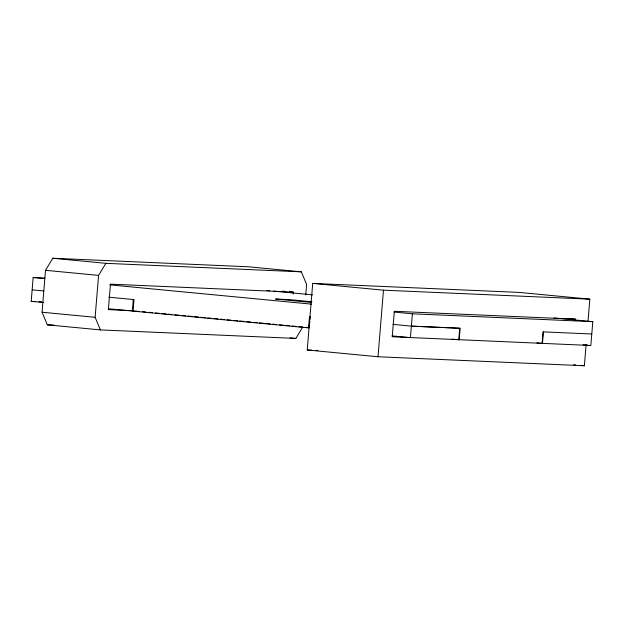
<?xml version="1.0" encoding="UTF-8"?>
<svg xmlns="http://www.w3.org/2000/svg" width="624" height="624" viewBox="0 0 624 624"><rect width="100%" height="100%" fill="white"/><g stroke="black" fill="none" stroke-linecap="round" stroke-linejoin="round"><path stroke-width="0.94" d="M43.727 302.562L31.2 301.361L33.158 277.524L44.795 278.031M302.679 327.171L295.877 338.426L100.394 329.909L47.323 324.831L42.058 312.226L45.505 270.309L52.798 258.25L248.282 266.768L301.353 271.846L306.618 284.45L305.752 294.926M100.394 329.909L95.129 317.312L98.576 275.387L105.869 263.328L301.353 271.846M108.272 308.732L132.358 311.041L133.302 299.528M293.225 294.013L293.381 292.126L289.52 291.751M309.504 316.391L308.56 327.896L133.068 311.103L134.012 299.598L108.787 297.188M586.115 344.518L584.368 365.75L378.004 356.756L307.234 349.986L312.71 283.405L519.082 292.399L589.844 299.169L588.019 321.36M309.34 327.007L309.816 321.251M309.972 319.332L310.206 316.454M378.004 356.756L383.471 290.176L589.844 299.169M568.807 318.521L575.593 319.168L394.345 311.275L392.246 336.757L590.842 345.501L592.8 321.664L412.386 313.81L410.42 337.646L392.114 335.891M458.773 339.752L459.716 328.24L411.364 326.134L392.941 324.371M542.077 343.379L543.02 331.874L591.786 333.996M543.434 331.89L542.49 343.395L536.827 342.857M293.381 292.126L110.456 284.154L108.358 309.637L133.661 310.736M31.2 301.361L35.045 301.525M38.891 301.696L41.777 301.821M132.358 311.041L138.926 311.36M411.372 326.134L460.138 328.263L459.186 339.768L452.166 339.121M47.323 324.831L54.124 325.127M307.234 349.986L312.101 350.197M316.001 350.368L317.944 350.454M52.798 258.25L105.869 263.328M312.71 283.405L383.471 290.176M282.766 291.104L284.7 291.291M266.916 290.488L269.825 290.761M273.71 291.135L312.499 294.848M554.003 317.951L592.8 321.664M45.505 270.309L98.576 275.387M311.945 301.782L289.162 299.606L275.558 299.013L311.633 302.468M33.158 277.524L44.795 278.639M109.777 284.856L311.516 304.153M393.955 312.047L412.386 313.81M32.144 289.856L43.789 290.963M583.081 344.76L587.925 345.22M142.506 311.68L145.712 312.008M148.621 312.289L152.498 312.663M155.407 312.936L159.284 313.31M161.834 313.529L166.07 313.958M168.012 314.145L171.889 314.512M174.798 314.792L179.236 315.198M181.584 315.44L185.461 315.814M187.941 316.033L192.254 316.462M194.189 316.649L198.572 317.047M200.975 317.296L205.335 317.694M207.761 317.951L211.645 318.318M214.04 318.529L217.909 318.895M220.366 319.153L224.671 319.543M227.159 319.8L231.036 320.174M233.945 320.455L237.822 320.822M239.756 321.009L244.007 321.391M246.55 321.656L250.77 322.039M253.336 322.312L257.213 322.678M259.475 322.873L263.999 323.326M265.941 323.513L270.106 323.895M272.727 324.16L276.604 324.535M279.513 324.815L283.39 325.182M285.332 325.369L289.442 325.744M292.118 326.017L296.205 326.391M298.904 326.672L302.78 327.038M305.69 327.319L309.566 327.686M42.058 312.226L95.129 317.312M573.706 364.728L575.64 364.915M580.492 365.375L584.368 365.75M290.09 337.873L295.877 338.426"/></g></svg>
